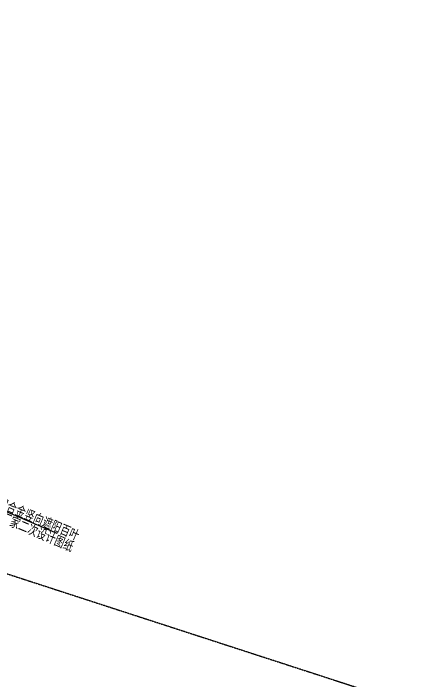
# Model space of a CAD drawing. Extents: x -3523 to 12007717, y -6694179 to 21431.
# Drawn here: x 11989942 to 12006586, y -6402571 to -6375428 of the extents above; entities that cross this region are included whole.
import ezdxf
from ezdxf.enums import TextEntityAlignment as Align

# ---------------------------------------------------------------- set-up
doc = ezdxf.new("R2010")
doc.units = 0
doc.header["$LTSCALE"] = 10
doc.header["$MEASUREMENT"] = 0
doc.linetypes.add('A3-RG-axis-100$0$CENTER', pattern=[2, 1.25, -0.25, 0.25, -0.25])
for name, color, linetype in [('A3-RG-axis-100$0$A-DIMS-100', 1, 'Continuous'), ('A3-RG-axis-100$0$A-GRID', 1, 'A3-RG-axis-100$0$CENTER'), ('A3-SYMB-4F-100$0$A-SYMB', 4, 'Continuous'), ('A3-SYMB-4F-100$0$A-SYMB-AREA', 4, 'Continuous'), ('A3-SYMB-4F-100$0$A-SYMB-NAME', 4, 'Continuous'), ('A3-SYMB-4F-100$0$A-SYMB-NAME-E', 4, 'Continuous')]:
    doc.layers.add(name, color=color, linetype=linetype)
doc.styles.add('A3-RG-axis-100$0$XD2008', font='xd-hzs.shx', dxfattribs={"width": 0.7, "bigfont": 'xd-hztxt.shx'})
doc.styles.add('A3-SYMB-4F-100$0$ECADI', font='hzs.shx', dxfattribs={"width": 0.7, "bigfont": 'hztxt.shx'})
doc.dimstyles.new('A3-RG-axis-100$0$XD100$0', dxfattribs={"dimscale": 100, "dimtxt": 3.5, "dimasz": 1, "dimexe": 1, "dimexo": 2, "dimgap": 0.5, "dimtad": 1, "dimdec": 0, "dimdsep": 46, "dimtxsty": 'A3-RG-axis-100$0$XD2008', "dimblk1": 'A3-RG-axis-100$0$_ARCHTICK', "dimblk2": 'A3-RG-axis-100$0$_ARCHTICK', "dimsah": 1, "dimcen": 2.5, "dimclrt": 4, "dimaunit": 1, "dimadec": 0, "dimazin": 0, "dimtfac": 1, "dimtdec": 0, "dimtix": 1, "dimtmove": 0, "dimatfit": 3, "dimfxl": 0, "dimtolj": 1, "dimtzin": 0, "dimarcsym": 0})

# ---------------------------------------------------------------- blocks, each defined once
blk = doc.blocks.new('A3-RG-axis-100$0$_ARCHTICK')
at = {"color": 0, "linetype": 'ByBlock', "const_width": 0.15}
blk.add_lwpolyline([(-0.5, -0.5), (0.5, 0.5)], dxfattribs=at)
blk = doc.blocks.new('*D265')
at = {"layer": 'A3-RG-axis-100$0$A-DIMS-100', "color": 0, "lineweight": -2}
for p, q in [((12002945, -6402532), (12005920, -6403499)), ((12001344, -6417258), (12005825, -6403468)), ((11997789, -6416103), (12001439, -6417289))]:
    blk.add_line(p, q, dxfattribs=at)
at = {"layer": 'Defpoints', "color": 0}
for p in [(12002755, -6402471), (12005825, -6403468), (11997599, -6416042)]:
    blk.add_point(p, dxfattribs=at)
at = {"layer": 'A3-RG-axis-100$0$A-DIMS-100', "color": 0, "lineweight": -2, "xscale": 100, "yscale": 100, "zscale": 100}
for p, rotation in [((12005825, -6403468), 71.99999999988464), ((12001344, -6417258), 251.9999999998846)]:
    blk.add_blockref('A3-RG-axis-100$0$_ARCHTICK', p, dxfattribs=dict(at, rotation=rotation))
at = {"layer": 'A3-RG-axis-100$0$A-DIMS-100', "color": 4, "insert": (12003370, -6410294), "char_height": 350, "attachment_point": 5, "rotation": 72, "style": 'A3-RG-axis-100$0$XD2008'}
blk.add_mtext('\\A1;14500', dxfattribs=at)
blk = doc.blocks.new('A3-SYMB-4F-100$0$ECADI-TAG-ROOM')
at = {"layer": 'A3-SYMB-4F-100$0$A-SYMB-AREA', "style": 'A3-SYMB-4F-100$0$ECADI', "width": 0.7}
blk.add_attdef('340M2', text='', height=2.5, dxfattribs=at).set_placement((7.17, -1.75), align=Align.MIDDLE_LEFT)
at = {"layer": 'A3-SYMB-4F-100$0$A-SYMB-NAME', "style": 'A3-SYMB-4F-100$0$ECADI', "width": 0.7}
blk.add_attdef('CHINESENAME', (-5.13, 0.09), '', height=4.5, dxfattribs=at)
at = {"layer": 'A3-SYMB-4F-100$0$A-SYMB-NAME-E', "style": 'A3-SYMB-4F-100$0$ECADI', "width": 0.7}
for tag, p in [('ENGLISHHIGH', (-5.13, 8.04)), ('ENGLISHLOW', (-5.13, 4.84))]:
    blk.add_attdef(tag, p, '', height=2.5, dxfattribs=at)
blk = doc.blocks.new('A3-SYMB-4F-100')
at = {"layer": 'A3-SYMB-4F-100$0$A-SYMB'}
blk.add_lwpolyline([(11986969, -6396237), (11988520, -6395218), (11991705, -6396570)], dxfattribs=at)
ref = blk.add_blockref('A3-SYMB-4F-100$0$ECADI-TAG-ROOM', (11989718, -6395609), dxfattribs=dict(at, xscale=-99.99999999989045, yscale=100.0000000001164, rotation=337.0000000000113))
ref.add_attrib('CHINESENAME', '外挂铝合金竖向遮阳百叶', (11988520, -6395218), dxfattribs={"height": 450, "rotation": 337, "style": 'A3-SYMB-4F-100$0$ECADI', "width": 0.7})
ref = blk.add_blockref('A3-SYMB-4F-100$0$ECADI-TAG-ROOM', (11989488, -6396063), dxfattribs=dict(at, xscale=-99.99999999989045, yscale=100.0000000001164, rotation=337.0000000000113))
ref.add_attrib('CHINESENAME', '详专业厂家二次设计图纸', (11988289, -6395672), dxfattribs={"height": 450, "rotation": 337, "style": 'A3-SYMB-4F-100$0$ECADI', "width": 0.7})
blk = doc.blocks.new('A3-RG-axis-100')
at = {"layer": 'A3-RG-axis-100$0$A-GRID'}
blk.add_line((11908702.6, -6371911.2), (12006585.7, -6403715.4), dxfattribs=at)
at = {"layer": 'A3-RG-axis-100$0$A-DIMS-100'}
dim = blk.add_linear_dim(base=(12005824.8, -6403468.1), p1=(11997598.8, -6416041.6), p2=(12002754.7, -6402470.6), angle=72, dimstyle='A3-RG-axis-100$0$XD100$0', override={"dimasz": 1}, dxfattribs=at)
dim.commit()
dim.dimension.update_dxf_attribs({"geometry": '*D265', "text_midpoint": (12003370.5, -6410293.8)})

msp = doc.modelspace()

# ---------------------------------------------------------------- block references
for name in ['A3-RG-axis-100', 'A3-SYMB-4F-100']:
    msp.add_blockref(name, (0, 0))

doc.saveas('drawing.dxf')
